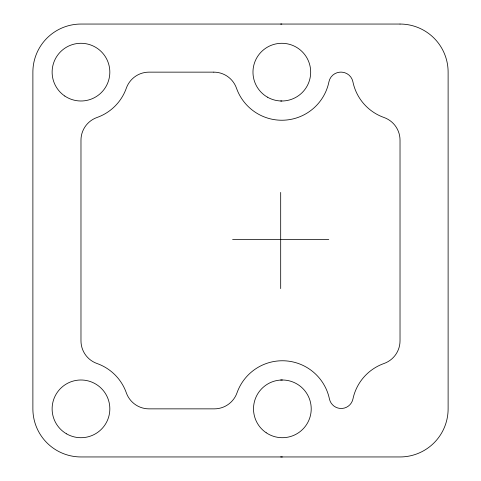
<?xml version="1.0" encoding="UTF-8"?>
<svg xmlns="http://www.w3.org/2000/svg" width="481" height="481" viewBox="0 0 481 481"><rect width="100%" height="100%" fill="white"/><g stroke="black" fill="none" stroke-linecap="round" stroke-linejoin="round"><path stroke-width="0.72" d="M232.6 239.622L328.776 239.436M280.688 101.004L281.824 101.004M280.688 379.996L282.365 379.996M280.688 192.412L280.688 288.606M282.365 456.95A48.094 48.094 0 0 1 280.688 456.92M280.688 24.062A48.094 48.094 0 0 1 281.824 24.05M400.024 24.05L80.976 24.05A48.094 48.094 0 0 0 32.882 72.144L32.882 408.856A48.094 48.094 0 0 0 80.976 456.95L400.024 456.95A48.094 48.094 0 0 0 448.118 408.856L448.118 72.144A48.094 48.094 0 0 0 400.024 24.05M213.811 72.144L148.996 72.144A24.05 24.05 0 0 0 126.323 88.179A48.094 48.094 0 0 1 97.006 117.49A24.05 24.05 0 0 0 80.976 140.163L80.976 340.837A24.05 24.05 0 0 0 97.006 363.51A48.094 48.094 0 0 1 126.323 392.821A24.05 24.05 0 0 0 148.996 408.856L214.346 408.856A24.05 24.05 0 0 0 237.019 392.821A48.094 48.094 0 0 1 329.425 398.941A12.025 12.025 0 0 0 352.958 398.941A48.094 48.094 0 0 1 383.994 363.51A24.05 24.05 0 0 0 400.024 340.837L400.024 140.163A24.05 24.05 0 0 0 383.994 117.49A48.094 48.094 0 0 1 352.898 81.764A12.025 12.025 0 0 0 342.033 72.18A17.106 17.106 0 0 0 339.82 72.18A12.025 12.025 0 0 0 328.95 81.764A48.094 48.094 0 0 1 236.484 88.179A24.05 24.05 0 0 0 213.811 72.144M66.546 433.844A28.86 28.86 0 0 0 109.836 408.856A28.86 28.86 0 0 0 66.546 383.862A28.86 28.86 0 0 0 66.546 433.844M266.191 432.75A28.86 28.86 0 0 0 311.147 410.912A28.86 28.86 0 0 0 269.757 382.9A28.86 28.86 0 0 0 266.191 432.75M267.4 97.138A28.86 28.86 0 0 0 310.684 72.144A28.86 28.86 0 0 0 267.4 47.156A28.86 28.86 0 0 0 267.4 97.138M64.803 96.044A28.86 28.86 0 0 0 109.758 74.206A28.86 28.86 0 0 0 68.368 46.188A28.86 28.86 0 0 0 64.803 96.044"/></g></svg>
